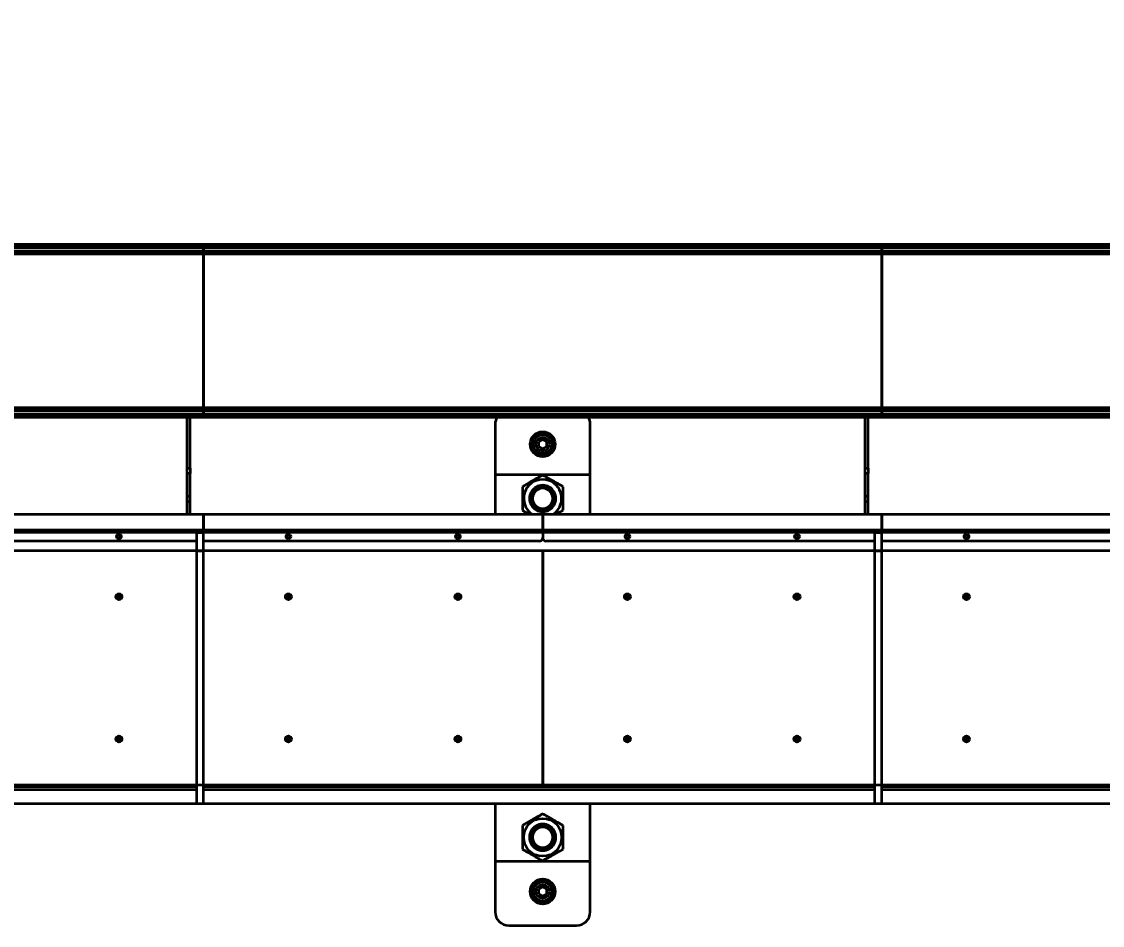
# Model space of a CAD drawing. Header units: millimetres. Extents: x 0 to 420, y 0 to 297.
# Drawn here: x 188.63 to 204.57, y 159.39 to 172.73 of the extents above; entities that cross this region are included whole.
import ezdxf

# ---------------------------------------------------------------- set-up
doc = ezdxf.new("R2010")
doc.units = ezdxf.units.MM
doc.layers.add('尺寸线层', color=150, linetype='Continuous')
doc.styles.add('SLDTEXTSTYLE2', font='TXT', dxfattribs={"width": 0.7})
doc.dimstyles.new('SLDDIMSTYLE0', dxfattribs={"dimtxt": 3.5, "dimasz": 3.302, "dimexe": 0, "dimexo": 0.0625, "dimgap": 0.875, "dimtad": 1, "dimdec": 1, "dimlfac": 100, "dimrnd": 1e-09, "dimzin": 12, "dimdsep": 46, "dimtxsty": 'SLDTEXTSTYLE2', "dimsah": 1, "dimcen": 0.09, "dimadec": 0, "dimazin": 3, "dimtfac": 1, "dimtdec": 3, "dimtofl": 0, "dimtmove": 0, "dimatfit": 3, "dimfxl": 0, "dimfrac": 2, "dimtolj": 1, "dimtzin": 12, "dimarcsym": 0})

# ---------------------------------------------------------------- blocks, each defined once
blk = doc.blocks.new('_D_6')
at = {"layer": '尺寸线层'}
for p, q in [((91.215, 164.917), (91.215, 234.192)), ((321.315, 165.187), (321.315, 234.192)), ((321.315, 233.192), (91.215, 233.192))]:
    blk.add_line(p, q, dxfattribs=at)
for points in [[(91.215, 233.192), (94.517, 232.684), (94.517, 233.7)], [(321.315, 233.192), (318.013, 233.7), (318.013, 232.684)]]:
    blk.add_solid(points, dxfattribs=at)
at = {"layer": '尺寸线层', "insert": (205.173, 237.704), "char_height": 3.5, "attachment_point": 1, "style": 'SLDTEXTSTYLE2'}
blk.add_mtext('23010', dxfattribs=at)
blk = doc.blocks.new('_D_7')
at = {"layer": '尺寸线层'}
for p, q in [((70.597, 160.402), (70.597, 246.192)), ((332.816, 175.117), (332.816, 246.192)), ((332.816, 245.192), (70.597, 245.192))]:
    blk.add_line(p, q, dxfattribs=at)
for points in [[(70.597, 245.192), (73.899, 244.684), (73.899, 245.7)], [(332.816, 245.192), (329.514, 245.7), (329.514, 244.684)]]:
    blk.add_solid(points, dxfattribs=at)
at = {"layer": '尺寸线层', "insert": (202.876, 249.704), "char_height": 3.5, "attachment_point": 1, "style": 'SLDTEXTSTYLE2'}
blk.add_mtext('26221.85', dxfattribs=at)

msp = doc.modelspace()

# ---------------------------------------------------------------- linework, layer by layer
at = {"color": 7, "linetype": 'Continuous', "lineweight": 35}
for p, q in [((191.3154, 169.4422), (181.3154, 169.4422)), ((181.3154, 169.4372), (191.3154, 169.4372)), ((201.3154, 169.4422), (191.3154, 169.4422)), ((191.3154, 169.4372), (191.3154, 169.4422)), ((191.3154, 169.4422), (191.3154, 169.4372)), ((191.3154, 169.4372), (191.3154, 169.4019)), ((191.3154, 169.4372), (201.3154, 169.4372)), ((191.3154, 169.4019), (191.3154, 169.4372)), ((211.3154, 169.4422), (201.3154, 169.4422)), ((201.3154, 169.4372), (201.3154, 169.4422)), ((201.3154, 169.4422), (201.3154, 169.4372)), ((201.3154, 169.4372), (201.3154, 169.4019)), ((201.3154, 169.4372), (211.3154, 169.4372)), ((201.3154, 169.4019), (201.3154, 169.4372)), ((191.3154, 169.4019), (181.3154, 169.4019)), ((181.3154, 169.3976), (191.3154, 169.3976)), ((191.3154, 169.3429), (181.3154, 169.3429)), ((181.3154, 169.3422), (191.3154, 169.3422)), ((181.3154, 169.3372), (191.3154, 169.3372)), ((191.3154, 169.2972), (181.3154, 169.2972)), ((201.3154, 169.4019), (191.3154, 169.4019)), ((191.3154, 169.3976), (191.3154, 169.4019)), ((191.3154, 169.4019), (191.3154, 169.3976)), ((191.3154, 169.3976), (201.3154, 169.3976)), ((191.3154, 169.3976), (191.3154, 169.3429)), ((191.3154, 169.3429), (191.3154, 169.3976)), ((201.3154, 169.3429), (191.3154, 169.3429)), ((191.3154, 169.3422), (191.3154, 169.3429)), ((191.3154, 169.3429), (191.3154, 169.3422)), ((191.3154, 169.3422), (201.3154, 169.3422)), ((191.3154, 169.3422), (191.3154, 169.3372)), ((191.3154, 169.3372), (191.3154, 169.3422)), ((191.3154, 169.3372), (201.3154, 169.3372)), ((191.3154, 169.3372), (191.3154, 169.2972)), ((191.3154, 169.2972), (191.3154, 169.3372)), ((191.3154, 167.0372), (191.3154, 169.2972)), ((191.3154, 169.2972), (191.3154, 167.0372)), ((201.3154, 169.2972), (191.3154, 169.2972)), ((211.3154, 169.4019), (201.3154, 169.4019)), ((201.3154, 169.3976), (201.3154, 169.4019)), ((201.3154, 169.4019), (201.3154, 169.3976)), ((201.3154, 169.3976), (211.3154, 169.3976)), ((201.3154, 169.3976), (201.3154, 169.3429)), ((201.3154, 169.3429), (201.3154, 169.3976)), ((211.3154, 169.3429), (201.3154, 169.3429)), ((201.3154, 169.3422), (201.3154, 169.3429)), ((201.3154, 169.3429), (201.3154, 169.3422)), ((201.3154, 169.3422), (211.3154, 169.3422)), ((201.3154, 169.3422), (201.3154, 169.3372)), ((201.3154, 169.3372), (201.3154, 169.3422)), ((201.3154, 169.3372), (211.3154, 169.3372)), ((201.3154, 169.3372), (201.3154, 169.2972)), ((201.3154, 169.2972), (201.3154, 169.3372)), ((201.3154, 167.0372), (201.3154, 169.2972)), ((201.3154, 169.2972), (201.3154, 167.0372)), ((211.3154, 169.2972), (201.3154, 169.2972)), ((181.3154, 167.0372), (191.3154, 167.0372)), ((191.3154, 167.0372), (191.3154, 166.9972)), ((191.3154, 166.9972), (191.3154, 167.0372)), ((191.3154, 167.0372), (201.3154, 167.0372)), ((201.3154, 166.9972), (201.3154, 167.0372)), ((201.3154, 167.0372), (201.3154, 166.9972)), ((201.3154, 167.0372), (211.3154, 167.0372)), ((191.3154, 166.9972), (181.3154, 166.9972)), ((191.3154, 166.9922), (181.3154, 166.9922)), ((181.3154, 166.9916), (191.3154, 166.9916)), ((191.3154, 166.9369), (181.3154, 166.9369)), ((181.3154, 166.9326), (191.3154, 166.9326)), ((191.3154, 166.8972), (181.3154, 166.8972)), ((181.3154, 166.8922), (191.3154, 166.8922)), ((191.0654, 166.8922), (191.0654, 166.1403)), ((191.1154, 166.1403), (191.1154, 166.8922)), ((201.3154, 166.9972), (191.3154, 166.9972)), ((191.3154, 166.9972), (191.3154, 166.9922)), ((191.3154, 166.9922), (191.3154, 166.9972)), ((201.3154, 166.9922), (191.3154, 166.9922)), ((191.3154, 166.9916), (191.3154, 166.9922)), ((191.3154, 166.9922), (191.3154, 166.9916)), ((191.3154, 166.9916), (201.3154, 166.9916)), ((191.3154, 166.9916), (191.3154, 166.9369)), ((191.3154, 166.9369), (191.3154, 166.9916)), ((191.3154, 166.9326), (191.3154, 166.9369)), ((201.3154, 166.9369), (191.3154, 166.9369)), ((191.3154, 166.9369), (191.3154, 166.9326)), ((191.3154, 166.9326), (191.3154, 166.8972)), ((191.3154, 166.9326), (201.3154, 166.9326)), ((191.3154, 166.8972), (191.3154, 166.9326)), ((201.3154, 166.8972), (191.3154, 166.8972)), ((191.3154, 166.8922), (191.3154, 166.8972)), ((191.3154, 166.8972), (191.3154, 166.8922)), ((191.3154, 166.8922), (201.3154, 166.8922)), ((201.0654, 166.8922), (201.0654, 166.1403)), ((201.1154, 166.1403), (201.1154, 166.8922)), ((201.3154, 166.9922), (201.3154, 166.9972)), ((211.3154, 166.9972), (201.3154, 166.9972)), ((201.3154, 166.9972), (201.3154, 166.9922)), ((201.3154, 166.9922), (201.3154, 166.9916)), ((211.3154, 166.9922), (201.3154, 166.9922)), ((201.3154, 166.9916), (201.3154, 166.9922)), ((201.3154, 166.9369), (201.3154, 166.9916)), ((201.3154, 166.9916), (211.3154, 166.9916)), ((201.3154, 166.9916), (201.3154, 166.9369)), ((201.3154, 166.9369), (201.3154, 166.9326)), ((201.3154, 166.9326), (201.3154, 166.9369)), ((211.3154, 166.9369), (201.3154, 166.9369)), ((201.3154, 166.8972), (201.3154, 166.9326)), ((201.3154, 166.9326), (211.3154, 166.9326)), ((201.3154, 166.9326), (201.3154, 166.8972)), ((201.3154, 166.8972), (201.3154, 166.8922)), ((211.3154, 166.8972), (201.3154, 166.8972)), ((201.3154, 166.8922), (201.3154, 166.8972)), ((201.3154, 166.8922), (211.3154, 166.8922)), ((195.6154, 166.7922), (195.6154, 166.0422)), ((197.0154, 166.0422), (197.0154, 166.7922)), ((196.3154, 166.5615), (196.2554, 166.5269)), ((196.3754, 166.5269), (196.3154, 166.5615)), ((196.2554, 166.5269), (196.2554, 166.4576)), ((196.2554, 166.4576), (196.3154, 166.423)), ((196.3154, 166.423), (196.3754, 166.4576)), ((196.3754, 166.4576), (196.3754, 166.5269)), ((191.0654, 166.1403), (191.1154, 166.1403)), ((191.0654, 166.1403), (191.0654, 166.0622)), ((191.1154, 166.1403), (191.1154, 166.0622)), ((201.0654, 166.1403), (201.1154, 166.1403)), ((201.0654, 166.1403), (201.0654, 166.0622)), ((201.1154, 166.1403), (201.1154, 166.0622)), ((191.1154, 166.0622), (191.0654, 166.0622)), ((191.0654, 166.0622), (191.0654, 165.7223)), ((191.1154, 165.7223), (191.1154, 166.0622)), ((195.6154, 166.0422), (195.6154, 165.4622)), ((197.0154, 166.0422), (195.6154, 166.0422)), ((197.0154, 165.4622), (197.0154, 166.0422)), ((201.1154, 166.0622), (201.0654, 166.0622)), ((201.0654, 166.0622), (201.0654, 165.7223)), ((201.1154, 165.7223), (201.1154, 166.0622)), ((196.1465, 165.7897), (196.3154, 165.8872)), ((196.1465, 165.7897), (196.1465, 165.5947)), ((196.3154, 165.8872), (196.4842, 165.7897)), ((196.4842, 165.7897), (196.4842, 165.5947)), ((191.1154, 165.7223), (191.0654, 165.7223)), ((191.0654, 165.7223), (191.0654, 165.6442)), ((191.1154, 165.6442), (191.0654, 165.6442)), ((191.0654, 165.6442), (191.0654, 165.4622)), ((191.1154, 165.6442), (191.1154, 165.7223)), ((191.1154, 165.4622), (191.1154, 165.6442)), ((196.466, 165.7022), (196.4663, 165.6895)), ((201.1154, 165.7223), (201.0654, 165.7223)), ((201.0654, 165.7223), (201.0654, 165.6442)), ((201.1154, 165.6442), (201.0654, 165.6442)), ((201.0654, 165.6442), (201.0654, 165.4622)), ((201.1154, 165.6442), (201.1154, 165.7223)), ((201.1154, 165.4622), (201.1154, 165.6442)), ((186.3154, 165.4622), (191.3154, 165.4622)), ((191.3154, 165.2222), (191.3154, 165.4622)), ((191.3154, 165.4622), (191.3154, 165.2222)), ((191.3154, 165.4622), (196.3154, 165.4622)), ((196.1465, 165.5947), (196.3154, 165.4972)), ((196.3154, 165.4972), (196.4842, 165.5947)), ((196.3154, 165.2222), (196.3154, 165.4622)), ((196.3154, 165.4622), (201.3154, 165.4622)), ((196.3154, 165.4622), (196.3154, 165.2222)), ((201.3154, 165.2222), (201.3154, 165.4622)), ((201.3154, 165.4622), (201.3154, 165.2222)), ((201.3154, 165.4622), (206.3154, 165.4622)), ((191.3154, 165.2222), (186.3154, 165.2222)), ((186.3154, 165.2022), (191.3154, 165.2022)), ((191.2154, 165.1922), (186.3154, 165.1922)), ((191.2154, 164.9172), (191.2154, 165.1922)), ((191.2154, 165.1922), (191.3154, 165.1922)), ((191.3154, 165.2222), (191.3154, 165.2022)), ((196.3154, 165.2222), (191.3154, 165.2222)), ((191.3154, 165.2022), (191.3154, 165.2222)), ((191.3154, 165.1922), (191.3154, 165.2022)), ((191.3154, 165.2022), (196.3154, 165.2022)), ((191.3154, 165.2022), (191.3154, 165.1922)), ((191.3154, 164.9172), (191.3154, 165.1922)), ((196.3154, 165.1922), (191.3154, 165.1922)), ((201.3154, 165.2222), (196.3154, 165.2222)), ((196.3154, 165.2222), (196.3154, 165.2022)), ((196.3154, 165.2022), (196.3154, 165.2222)), ((196.3154, 165.2022), (201.3154, 165.2022)), ((196.3154, 165.1922), (196.3154, 165.2022)), ((196.3154, 165.2022), (196.3154, 165.1922)), ((196.3154, 165.1922), (196.3154, 165.1122)), ((196.3154, 165.1922), (196.3154, 165.1122)), ((201.2154, 165.1922), (196.3154, 165.1922)), ((201.2154, 165.1922), (201.3154, 165.1922)), ((201.2154, 164.9172), (201.2154, 165.1922)), ((201.3154, 165.2222), (201.3154, 165.2022)), ((206.3154, 165.2222), (201.3154, 165.2222)), ((201.3154, 165.2022), (201.3154, 165.2222)), ((201.3154, 165.1922), (201.3154, 165.2022)), ((201.3154, 165.2022), (206.3154, 165.2022)), ((201.3154, 165.2022), (201.3154, 165.1922)), ((201.3154, 164.9172), (201.3154, 165.1922)), ((206.3154, 165.1922), (201.3154, 165.1922)), ((191.2154, 165.0622), (186.3654, 165.0622)), ((196.2654, 165.0622), (191.3154, 165.0622)), ((201.2154, 165.0622), (196.3654, 165.0622)), ((206.2654, 165.0622), (201.3154, 165.0622)), ((191.3154, 164.9172), (186.3154, 164.9172)), ((191.2154, 161.4672), (191.2154, 164.9172)), ((191.2154, 164.9172), (191.3154, 164.9172)), ((196.3154, 164.9172), (191.3154, 164.9172)), ((191.3154, 161.4672), (191.3154, 164.9172)), ((196.3154, 161.4672), (196.3154, 164.9172)), ((196.3154, 164.9172), (196.3154, 161.4672)), ((201.3154, 164.9172), (196.3154, 164.9172)), ((201.2154, 161.4672), (201.2154, 164.9172)), ((201.2154, 164.9172), (201.3154, 164.9172)), ((206.3154, 164.9172), (201.3154, 164.9172)), ((201.3154, 161.4672), (201.3154, 164.9172)), ((186.3154, 161.4672), (191.3154, 161.4672)), ((191.2154, 161.4672), (191.3154, 161.4672)), ((191.2154, 161.1922), (191.2154, 161.4672)), ((191.3154, 161.4672), (196.3154, 161.4672)), ((191.3154, 161.1922), (191.3154, 161.4672)), ((196.3154, 161.4672), (201.3154, 161.4672)), ((201.2154, 161.4672), (201.3154, 161.4672)), ((201.2154, 161.1922), (201.2154, 161.4672)), ((201.3154, 161.4672), (206.3154, 161.4672)), ((201.3154, 161.1922), (201.3154, 161.4672)), ((181.3154, 161.4422), (191.2154, 161.4422)), ((191.2154, 161.3922), (181.3154, 161.3922)), ((191.3154, 161.4422), (201.2154, 161.4422)), ((201.2154, 161.3922), (191.3154, 161.3922)), ((201.3154, 161.4422), (211.2154, 161.4422)), ((211.2154, 161.3922), (201.3154, 161.3922)), ((181.3154, 161.1922), (191.2154, 161.1922)), ((191.2154, 161.1922), (191.3154, 161.1922)), ((191.3154, 161.1922), (201.2154, 161.1922)), ((195.6154, 161.1922), (195.6154, 160.3422)), ((197.0154, 160.3422), (197.0154, 161.1922)), ((201.2154, 161.1922), (201.3154, 161.1922)), ((201.3154, 161.1922), (211.2154, 161.1922)), ((196.3154, 160.8872), (196.2964, 160.8763)), ((196.3344, 160.8763), (196.3154, 160.8872)), ((196.1655, 160.8007), (196.1465, 160.7897)), ((196.1465, 160.7897), (196.1465, 160.7678)), ((196.4842, 160.7897), (196.4652, 160.8007)), ((196.4659, 160.7039), (196.4659, 160.6809)), ((196.4842, 160.7897), (196.4842, 160.7678)), ((196.1465, 160.6167), (196.1465, 160.5947)), ((196.1655, 160.5838), (196.1465, 160.5947)), ((196.3154, 160.4972), (196.2964, 160.5082)), ((196.3344, 160.5082), (196.3154, 160.4972)), ((196.4842, 160.5947), (196.4652, 160.5838)), ((196.4842, 160.6167), (196.4842, 160.5947)), ((195.6154, 160.3422), (197.0154, 160.3422)), ((195.6154, 160.3422), (195.6154, 159.5922)), ((197.0154, 159.5922), (197.0154, 160.3422)), ((196.3154, 159.9615), (196.2554, 159.9269)), ((196.2554, 159.9269), (196.2554, 159.8576)), ((196.3754, 159.9269), (196.3154, 159.9615)), ((196.3754, 159.8576), (196.3754, 159.9269)), ((196.2554, 159.8576), (196.3154, 159.823)), ((196.3154, 159.823), (196.3754, 159.8576)), ((195.8154, 159.3922), (196.8154, 159.3922))]:
    msp.add_line(p, q, dxfattribs=at)
at = {"color": 7, "linetype": 'Continuous', "lineweight": 35, "flags": 128}
for points in [[(196.3771, 165.83), (196.3905, 165.8232), (196.4044, 165.8142)], [(196.2451, 165.5586), (196.2427, 165.5599), (196.2336, 165.5653)], [(196.4014, 165.5682), (196.3995, 165.5668), (196.3816, 165.5565)], [(196.2276, 160.8151), (196.2379, 160.8219), (196.2533, 160.8299)], [(196.1647, 160.683), (196.1651, 160.7066), (196.1655, 160.7106)]]:
    msp.add_lwpolyline(points, dxfattribs=at)
at = {"color": 7, "linetype": 'Continuous', "lineweight": 35}
for centre, radius in [((196.3154, 166.4922), 0.185), ((196.3154, 166.4922), 0.1385), ((196.3154, 166.4922), 0.1), ((190.0654, 165.1322), 0.035), ((190.0654, 165.1322), 0.025), ((192.5654, 165.1322), 0.035), ((192.5654, 165.1322), 0.025), ((195.0654, 165.1322), 0.035), ((195.0654, 165.1322), 0.025), ((197.5654, 165.1322), 0.035), ((197.5654, 165.1322), 0.025), ((200.0654, 165.1322), 0.035), ((200.0654, 165.1322), 0.025), ((202.5654, 165.1322), 0.035), ((202.5654, 165.1322), 0.025), ((190.0654, 164.2422), 0.045), ((190.0654, 164.2422), 0.0275), ((190.0654, 164.2422), 0.021), ((192.5654, 164.2422), 0.045), ((192.5654, 164.2422), 0.0275), ((192.5654, 164.2422), 0.021), ((195.0654, 164.2422), 0.045), ((195.0654, 164.2422), 0.0275), ((195.0654, 164.2422), 0.021), ((197.5654, 164.2422), 0.045), ((197.5654, 164.2422), 0.0275), ((197.5654, 164.2422), 0.021), ((200.0654, 164.2422), 0.045), ((200.0654, 164.2422), 0.0275), ((200.0654, 164.2422), 0.021), ((202.5654, 164.2422), 0.045), ((202.5654, 164.2422), 0.0275), ((202.5654, 164.2422), 0.021), ((190.0654, 162.1422), 0.045), ((190.0654, 162.1422), 0.0275), ((190.0654, 162.1422), 0.021), ((192.5654, 162.1422), 0.045), ((192.5654, 162.1422), 0.0275), ((192.5654, 162.1422), 0.021), ((195.0654, 162.1422), 0.045), ((195.0654, 162.1422), 0.0275), ((195.0654, 162.1422), 0.021), ((197.5654, 162.1422), 0.045), ((197.5654, 162.1422), 0.0275), ((197.5654, 162.1422), 0.021), ((200.0654, 162.1422), 0.045), ((200.0654, 162.1422), 0.0275), ((200.0654, 162.1422), 0.021), ((202.5654, 162.1422), 0.045), ((202.5654, 162.1422), 0.0275), ((202.5654, 162.1422), 0.021), ((196.3154, 160.6922), 0.2795), ((196.3154, 160.6922), 0.185), ((196.3154, 159.8922), 0.185), ((196.3154, 159.8922), 0.1385), ((196.3154, 159.8922), 0.1)]:
    msp.add_circle(centre, radius, dxfattribs=at)
for centre, radius, start, end in [((195.8154, 166.7922), 0.2, 150, 180), ((196.8154, 166.7922), 0.2, 0, 30), ((196.3154, 165.6922), 0.2795, 304.62404, 235.37596), ((196.3154, 165.6922), 0.195, 150, 210), ((196.3154, 165.6922), 0.195, 90, 150), ((196.3154, 165.6922), 0.15, 120, 180), ((196.3154, 165.6922), 0.15, 60, 120), ((196.3154, 165.6922), 0.195, 30, 90), ((196.3154, 165.6922), 0.15, 0, 60), ((196.3154, 165.6922), 0.195, 330, 30), ((196.3154, 165.6922), 0.151, 176.50763, 187.52903), ((196.3154, 165.6922), 0.15, 180, 240), ((196.3154, 165.6922), 0.15, 300, 0), ((196.3154, 165.6922), 0.195, 210, 270), ((196.3154, 165.6922), 0.15, 240, 300), ((196.3154, 165.6922), 0.195, 270, 330), ((196.2654, 165.1122), 0.05, 270, 0), ((196.3654, 165.1122), 0.05, 180, 270), ((196.3154, 160.6922), 0.195, 90, 150), ((196.3154, 160.6922), 0.15, 120, 180), ((196.3154, 160.6922), 0.15, 60, 120), ((196.3154, 160.6922), 0.195, 30, 90), ((196.3154, 160.6922), 0.15, 0, 60), ((196.3154, 160.6922), 0.195, 150, 210), ((196.3154, 160.6922), 0.151, 183.49237, 185.23986), ((196.3154, 160.6922), 0.15, 180, 240), ((196.3154, 160.6922), 0.15, 300, 0), ((196.3154, 160.6922), 0.195, 330, 30), ((196.3154, 160.6922), 0.195, 210, 270), ((196.3154, 160.6922), 0.15, 240, 300), ((196.3154, 160.6922), 0.195, 270, 330), ((195.8154, 159.5922), 0.2, 180, 270), ((196.8154, 159.5922), 0.2, 270, 0)]:
    msp.add_arc(centre, radius, start, end, dxfattribs=at)
for points, knots in [([(196.3154, 166.6654), (196.3024, 166.6579), (196.276, 166.6427), (196.237, 166.6202), (196.1998, 166.5987), (196.1769, 166.5855), (196.1654, 166.5788)], [0, 0, 0, 0, 0.2646136, 0.5349658, 0.7653524, 1, 1, 1, 1]), ([(196.1654, 166.5788), (196.1654, 166.5638), (196.1654, 166.5334), (196.1654, 166.4884), (196.1654, 166.4453), (196.1654, 166.419), (196.1654, 166.4056)], [0, 0, 0, 0, 0.2646136, 0.5349658, 0.7653524, 1, 1, 1, 1]), ([(196.4654, 166.5788), (196.4524, 166.5864), (196.426, 166.6016), (196.387, 166.6241), (196.3498, 166.6456), (196.3269, 166.6588), (196.3154, 166.6654)], [0, 0, 0, 0, 0.2646136, 0.5349658, 0.7653524, 1, 1, 1, 1]), ([(196.4654, 166.4056), (196.4654, 166.4207), (196.4654, 166.4511), (196.4654, 166.4961), (196.4654, 166.5391), (196.4654, 166.5655), (196.4654, 166.5788)], [0, 0, 0, 0, 0.2646136, 0.5349658, 0.7653524, 1, 1, 1, 1]), ([(196.1654, 166.4056), (196.1784, 166.3981), (196.2047, 166.3829), (196.2437, 166.3604), (196.281, 166.3389), (196.3038, 166.3257), (196.3154, 166.319)], [0, 0, 0, 0, 0.2646136, 0.5349658, 0.7653524, 1, 1, 1, 1]), ([(196.3154, 166.319), (196.3284, 166.3266), (196.3547, 166.3417), (196.3937, 166.3643), (196.431, 166.3858), (196.4538, 166.399), (196.4654, 166.4056)], [0, 0, 0, 0, 0.2646136, 0.5349658, 0.7653524, 1, 1, 1, 1]), ([(196.3154, 166.0387), (196.3024, 166.0312), (196.2765, 166.0162), (196.2366, 165.9932), (196.1959, 165.9697), (196.145, 165.9403), (196.0841, 165.9051), (196.0384, 165.8788), (196.0154, 165.8654)], [0, 0, 0, 0, 0.1323418, 0.2646462, 0.3999105, 0.5351505, 0.7654456, 1, 1, 1, 1]), ([(196.6154, 165.8654), (196.6024, 165.8729), (196.5765, 165.8879), (196.5366, 165.9109), (196.4959, 165.9344), (196.445, 165.9638), (196.3841, 165.999), (196.3384, 166.0253), (196.3154, 166.0387)], [0, 0, 0, 0, 0.1323418, 0.2646462, 0.3999105, 0.5351505, 0.7654456, 1, 1, 1, 1]), ([(196.0154, 165.8654), (196.0154, 165.8505), (196.0154, 165.8205), (196.0154, 165.7745), (196.0154, 165.7275), (196.0154, 165.6688), (196.0154, 165.5984), (196.0154, 165.5457), (196.0154, 165.519)], [0, 0, 0, 0, 0.1323418, 0.2646462, 0.3999105, 0.5351505, 0.7654456, 1, 1, 1, 1]), ([(196.2404, 165.8221), (196.2278, 165.8149), (196.2027, 165.8004), (196.1778, 165.786), (196.1654, 165.7788)], [0, 0, 0, 0, 0.4977806, 1, 1, 1, 1]), ([(196.1654, 165.7788), (196.1654, 165.7646), (196.1654, 165.7359), (196.1654, 165.7068), (196.1654, 165.6922)], [0, 0, 0, 0, 0.4981128, 1, 1, 1, 1]), ([(196.3154, 165.8654), (196.303, 165.8583), (196.2782, 165.844), (196.253, 165.8294), (196.2404, 165.8221)], [0, 0, 0, 0, 0.4981128, 1, 1, 1, 1]), ([(196.3904, 165.8221), (196.3778, 165.8294), (196.3527, 165.8439), (196.3278, 165.8582), (196.3154, 165.8654)], [0, 0, 0, 0, 0.4977806, 1, 1, 1, 1]), ([(196.4654, 165.7788), (196.453, 165.786), (196.4282, 165.8003), (196.403, 165.8149), (196.3904, 165.8221)], [0, 0, 0, 0, 0.4981128, 1, 1, 1, 1]), ([(196.4654, 165.6922), (196.4654, 165.7067), (196.4654, 165.7358), (196.4654, 165.7644), (196.4654, 165.7788)], [0, 0, 0, 0, 0.4977806, 1, 1, 1, 1]), ([(196.6154, 165.519), (196.6154, 165.534), (196.6154, 165.5639), (196.6154, 165.61), (196.6154, 165.657), (196.6154, 165.7157), (196.6154, 165.7861), (196.6154, 165.8388), (196.6154, 165.8654)], [0, 0, 0, 0, 0.1323418, 0.2646462, 0.3999105, 0.5351505, 0.7654456, 1, 1, 1, 1]), ([(196.1654, 165.6922), (196.1654, 165.6778), (196.1654, 165.6487), (196.1654, 165.62), (196.1654, 165.6056)], [0, 0, 0, 0, 0.4977806, 1, 1, 1, 1]), ([(196.1654, 165.6056), (196.1777, 165.5985), (196.2026, 165.5842), (196.2277, 165.5696), (196.2404, 165.5623)], [0, 0, 0, 0, 0.4981128, 1, 1, 1, 1]), ([(196.3904, 165.5623), (196.4029, 165.5696), (196.4281, 165.5841), (196.4529, 165.5984), (196.4654, 165.6056)], [0, 0, 0, 0, 0.4977806, 1, 1, 1, 1]), ([(196.4654, 165.6056), (196.4654, 165.6199), (196.4654, 165.6486), (196.4654, 165.6777), (196.4654, 165.6922)], [0, 0, 0, 0, 0.4981128, 1, 1, 1, 1]), ([(196.0154, 165.519), (196.0283, 165.5115), (196.0543, 165.4966), (196.0872, 165.4776), (196.1071, 165.4661), (196.1137, 165.4622)], [0, 0, 0, 0, 0.4009566, 0.8017998, 1, 1, 1, 1]), ([(196.2404, 165.5623), (196.2529, 165.5551), (196.2781, 165.5406), (196.3029, 165.5262), (196.3154, 165.519)], [0, 0, 0, 0, 0.4977806, 1, 1, 1, 1]), ([(196.3154, 165.519), (196.3277, 165.5262), (196.3526, 165.5405), (196.3777, 165.555), (196.3904, 165.5623)], [0, 0, 0, 0, 0.4981128, 1, 1, 1, 1]), ([(196.517, 165.4622), (196.5266, 165.4678), (196.56, 165.4871), (196.5924, 165.5058), (196.6154, 165.519)], [0, 0, 0, 0, 0.2885167, 1, 1, 1, 1]), ([(196.3154, 161.0387), (196.3024, 161.0312), (196.2765, 161.0162), (196.2366, 160.9932), (196.1959, 160.9697), (196.145, 160.9403), (196.0841, 160.9051), (196.0384, 160.8788), (196.0154, 160.8654)], [0, 0, 0, 0, 0.1323418, 0.2646462, 0.3999105, 0.5351505, 0.7654456, 1, 1, 1, 1]), ([(196.6154, 160.8654), (196.6024, 160.8729), (196.5765, 160.8879), (196.5366, 160.9109), (196.4959, 160.9344), (196.445, 160.9638), (196.3841, 160.999), (196.3384, 161.0253), (196.3154, 161.0387)], [0, 0, 0, 0, 0.1323418, 0.2646462, 0.3999105, 0.5351505, 0.7654456, 1, 1, 1, 1]), ([(196.0154, 160.8654), (196.0154, 160.8505), (196.0154, 160.8205), (196.0154, 160.7745), (196.0154, 160.7275), (196.0154, 160.6688), (196.0154, 160.5984), (196.0154, 160.5457), (196.0154, 160.519)], [0, 0, 0, 0, 0.13234181, 0.2646462, 0.39991053, 0.53515046, 0.76544562, 1, 1, 1, 1]), ([(196.2404, 160.8221), (196.2278, 160.8149), (196.2027, 160.8004), (196.1778, 160.786), (196.1654, 160.7788)], [0, 0, 0, 0, 0.4977806, 1, 1, 1, 1]), ([(196.3154, 160.8654), (196.303, 160.8583), (196.2782, 160.844), (196.253, 160.8294), (196.2404, 160.8221)], [0, 0, 0, 0, 0.4981128, 1, 1, 1, 1]), ([(196.3904, 160.8221), (196.3778, 160.8294), (196.3527, 160.8439), (196.3278, 160.8582), (196.3154, 160.8654)], [0, 0, 0, 0, 0.4977806, 1, 1, 1, 1]), ([(196.4654, 160.7788), (196.453, 160.786), (196.4282, 160.8003), (196.403, 160.8149), (196.3904, 160.8221)], [0, 0, 0, 0, 0.4981128, 1, 1, 1, 1]), ([(196.6154, 160.519), (196.6154, 160.534), (196.6154, 160.5639), (196.6154, 160.61), (196.6154, 160.657), (196.6154, 160.7157), (196.6154, 160.7861), (196.6154, 160.8388), (196.6154, 160.8654)], [0, 0, 0, 0, 0.1323418, 0.2646462, 0.3999105, 0.5351505, 0.7654456, 1, 1, 1, 1]), ([(196.1654, 160.7788), (196.1654, 160.7646), (196.1654, 160.7359), (196.1654, 160.7068), (196.1654, 160.6922)], [0, 0, 0, 0, 0.4981128, 1, 1, 1, 1]), ([(196.1654, 160.6922), (196.1654, 160.6778), (196.1654, 160.6487), (196.1654, 160.62), (196.1654, 160.6056)], [0, 0, 0, 0, 0.4977806, 1, 1, 1, 1]), ([(196.4654, 160.6922), (196.4654, 160.7067), (196.4654, 160.7358), (196.4654, 160.7644), (196.4654, 160.7788)], [0, 0, 0, 0, 0.4977806, 1, 1, 1, 1]), ([(196.4654, 160.6056), (196.4654, 160.6199), (196.4654, 160.6486), (196.4654, 160.6777), (196.4654, 160.6922)], [0, 0, 0, 0, 0.4981128, 1, 1, 1, 1]), ([(196.0154, 160.519), (196.0283, 160.5116), (196.0543, 160.4966), (196.0942, 160.4735), (196.1348, 160.4501), (196.1857, 160.4207), (196.2466, 160.3855), (196.2923, 160.3591), (196.3154, 160.3458)], [0, 0, 0, 0, 0.1323418, 0.2646462, 0.3999105, 0.5351505, 0.7654456, 1, 1, 1, 1]), ([(196.1654, 160.6056), (196.1777, 160.5985), (196.2026, 160.5842), (196.2277, 160.5696), (196.2404, 160.5623)], [0, 0, 0, 0, 0.4981128, 1, 1, 1, 1]), ([(196.2404, 160.5623), (196.2529, 160.5551), (196.2781, 160.5406), (196.3029, 160.5262), (196.3154, 160.519)], [0, 0, 0, 0, 0.4977806, 1, 1, 1, 1]), ([(196.3154, 160.519), (196.3277, 160.5262), (196.3526, 160.5405), (196.3777, 160.555), (196.3904, 160.5623)], [0, 0, 0, 0, 0.4981128, 1, 1, 1, 1]), ([(196.3154, 160.3458), (196.3283, 160.3533), (196.3543, 160.3683), (196.3942, 160.3913), (196.4348, 160.4148), (196.4857, 160.4442), (196.5466, 160.4793), (196.5923, 160.5057), (196.6154, 160.519)], [0, 0, 0, 0, 0.1323418, 0.2646462, 0.3999105, 0.5351505, 0.7654456, 1, 1, 1, 1]), ([(196.3904, 160.5623), (196.4029, 160.5696), (196.4281, 160.5841), (196.4529, 160.5984), (196.4654, 160.6056)], [0, 0, 0, 0, 0.4977806, 1, 1, 1, 1]), ([(196.3154, 160.0654), (196.3024, 160.0579), (196.276, 160.0427), (196.237, 160.0202), (196.1998, 159.9987), (196.1769, 159.9855), (196.1654, 159.9788)], [0, 0, 0, 0, 0.2646136, 0.5349658, 0.7653524, 1, 1, 1, 1]), ([(196.4654, 159.9788), (196.4524, 159.9864), (196.426, 160.0016), (196.387, 160.0241), (196.3498, 160.0456), (196.3269, 160.0588), (196.3154, 160.0654)], [0, 0, 0, 0, 0.2646136, 0.5349658, 0.7653524, 1, 1, 1, 1]), ([(196.1654, 159.9788), (196.1654, 159.9638), (196.1654, 159.9334), (196.1654, 159.8884), (196.1654, 159.8453), (196.1654, 159.819), (196.1654, 159.8056)], [0, 0, 0, 0, 0.2646136, 0.5349658, 0.7653524, 1, 1, 1, 1]), ([(196.4654, 159.8056), (196.4654, 159.8207), (196.4654, 159.8511), (196.4654, 159.8961), (196.4654, 159.9391), (196.4654, 159.9655), (196.4654, 159.9788)], [0, 0, 0, 0, 0.2646136, 0.5349658, 0.7653524, 1, 1, 1, 1]), ([(196.1654, 159.8056), (196.1784, 159.7981), (196.2047, 159.7829), (196.2437, 159.7604), (196.281, 159.7389), (196.3038, 159.7257), (196.3154, 159.719)], [0, 0, 0, 0, 0.2646136, 0.5349658, 0.7653524, 1, 1, 1, 1]), ([(196.3154, 159.719), (196.3284, 159.7266), (196.3547, 159.7417), (196.3937, 159.7643), (196.431, 159.7858), (196.4538, 159.799), (196.4654, 159.8056)], [0, 0, 0, 0, 0.2646136, 0.5349658, 0.7653524, 1, 1, 1, 1])]:
    msp.add_open_spline(points, degree=3, knots=knots, dxfattribs=at)

# ---------------------------------------------------------------- dimensions: what is measured, and where the dimension line sits
at = {"layer": '尺寸线层'}
for base, p1, p2, picture, middle in [((70.597, 245.1922), (332.8156, 175.1167), (70.597, 160.4022), '_D_7', (209.0129, 245.1922)), ((91.2154, 233.1922), (321.3154, 165.1871), (91.2154, 164.9172), '_D_6', (209.0129, 233.1922))]:
    dim = msp.add_linear_dim(base=base, p1=p1, p2=p2, angle=0, dimstyle='SLDDIMSTYLE0', dxfattribs=at)
    dim.commit()
    dim.dimension.update_dxf_attribs({"geometry": picture, "text_midpoint": middle, "dimtype": 160})

doc.saveas('drawing.dxf')
